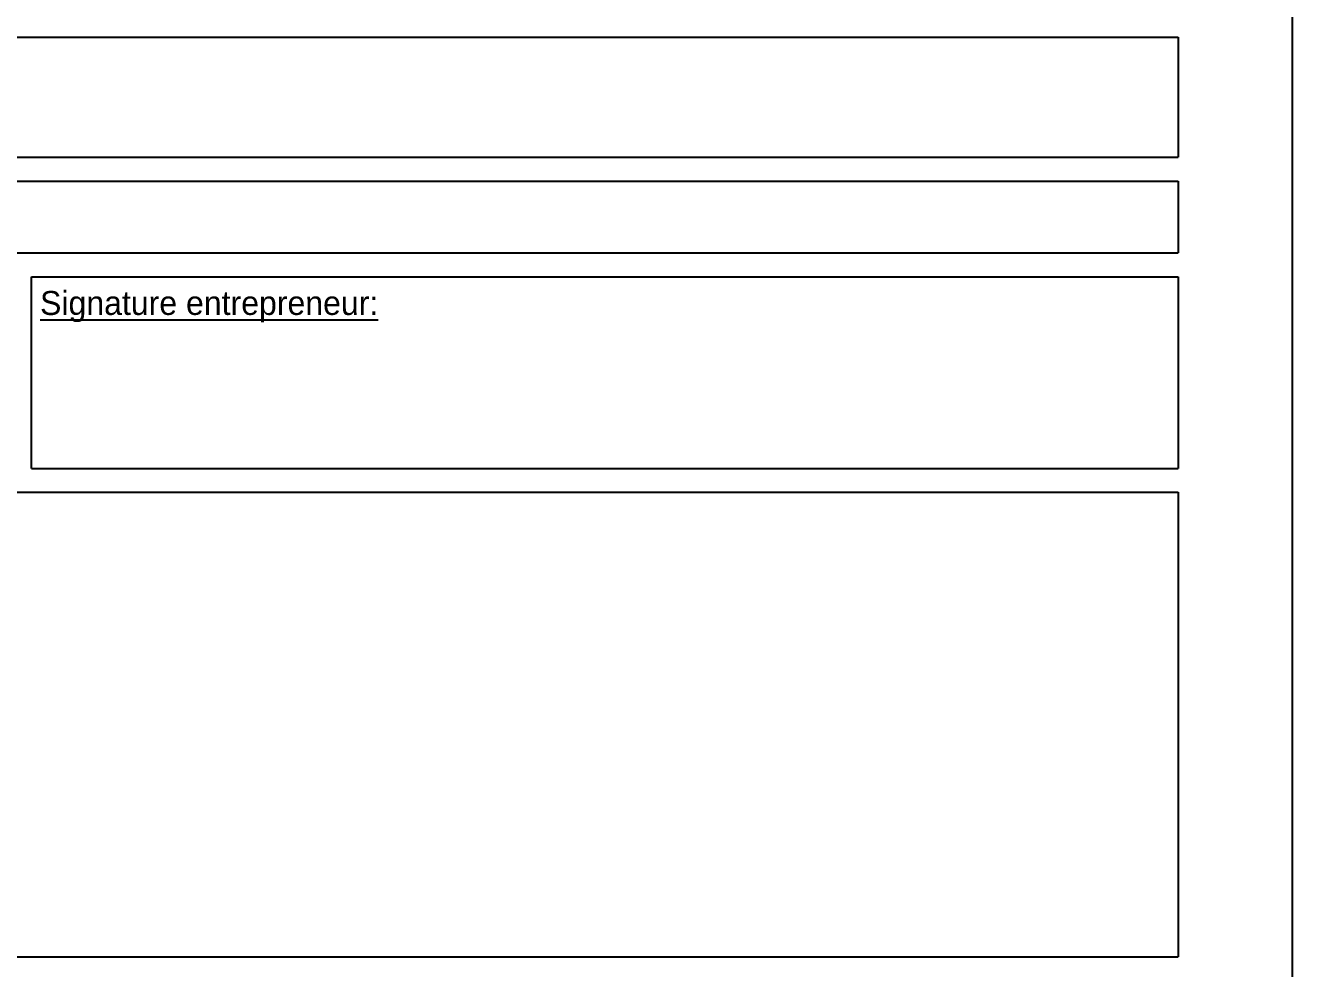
# Model space of a CAD drawing. Header units: millimetres. Extents: x -44462 to 306987, y -116160 to 12874.
# Drawn here: x -21242 to -20713, y -54061 to -53667 of the extents above; entities that cross this region are included whole.
import ezdxf
from ezdxf.enums import TextEntityAlignment as Align

# ---------------------------------------------------------------- set-up
doc = ezdxf.new("R2010")
doc.units = ezdxf.units.MM
doc.layers.add('COULEUR 8', color=8, linetype='Continuous')
doc.layers.add('PU_DETAILS', color=7, linetype='Continuous')
doc.styles.add('CENTURY GOTHIC', font='GOTHIC.TTF')

# ---------------------------------------------------------------- blocks, each defined once
blk = doc.blocks.new('cartouche RAF')
at = {"layer": 'PU_DETAILS', "color": 7, "linetype": 'Continuous'}
for p, q in [((-968, 1043.91), (0, 1043.91)), ((0, 1043.91), (0, 993.91)), ((-968, 993.91), (0, 993.91)), ((-968, 983.91), (0, 983.91)), ((0, 983.91), (0, 953.91)), ((-968, 953.91), (0, 953.91)), ((-479, 943.91), (0, 943.91)), ((-479, 863.91), (-479, 943.91)), ((0, 943.91), (0, 863.91)), ((-479, 863.91), (0, 863.91)), ((-968, 853.91), (0, 853.91)), ((0, 853.91), (0, 660)), ((-968, 660), (0, 660))]:
    blk.add_line(p, q, dxfattribs=at)
at = {"style": 'CENTURY GOTHIC'}
for tag, p in [('PROVINCE', (-726, 1373.91)), ('COMMUNEDE', (-242, 1373.91))]:
    blk.add_attdef(tag, text='', height=22, dxfattribs=at).set_placement(p, align=Align.MIDDLE_CENTER)
for tag, p in [('TRAVAUX', (-889.9, 1068.48)), ('ADRESSE_CHANTIER', (-850.76, 1025.99))]:
    blk.add_attdef(tag, p, '', height=10, dxfattribs=at)
at = {"layer": 'PU_DETAILS', "color": 7, "linetype": 'Continuous', "insert": (-475.36, 924.96), "char_height": 10, "attachment_point": 7, "style": 'CENTURY GOTHIC'}
blk.add_mtext('{\\LSignature entrepreneur:}', dxfattribs=at)
at = {"layer": 'PU_DETAILS', "color": 7, "linetype": 'Continuous', "style": 'CENTURY GOTHIC'}
for tag, p in [('NOMETPRENOM', (-708.24, 1271.41)), ('RUEETN°MAISON', (-708.24, 1251.31)), ('CP+COMMUNE', (-708.24, 1230.15)), ('TEL', (-708.24, 1190.98)), ('GSM', (-708.24, 1170.87))]:
    blk.add_attdef(tag, text='', height=14, dxfattribs=at).set_placement(p, align=Align.CENTER)
for tag, p, height in [('CADASTRE', (-850.76, 1005.56), 10), ('STADE_PROJET', (-850.76, 959.93), 20), ('OBJET_1', (-945.78, 340), 12), ('ECH_1', (-635.54, 340), 12), ('MODIF_1', (-459, 340), 12), ('DATE_1', (-90, 340), 12), ('OBJET_2', (-945.78, 320), 12), ('ECH_2', (-635.54, 320), 12), ('MODIF_2', (-459, 320), 12), ('DATE_2', (-90, 320), 12), ('OBJET_3', (-945.78, 300), 12), ('ECH_3', (-635.54, 300), 12), ('MODIF_3', (-459, 300), 12), ('DATE_3', (-90, 300), 12), ('OBJET_4', (-945.78, 280), 12), ('ECH_4', (-635.54, 280), 12), ('MODIF_4', (-459, 280), 12), ('DATE_4', (-90, 280), 12), ('OBJET_5', (-945.78, 260), 12), ('ECH_5', (-635.54, 260), 12), ('MODIF_5', (-459, 260), 12), ('DATE_5', (-90, 260), 12), ('OBJET_6', (-945.78, 240), 12), ('ECH_6', (-635.54, 240), 12), ('MODIF_6', (-459, 240), 12), ('DATE_6', (-90, 240), 12), ('OBJET_7', (-945.78, 220), 12), ('ECH_7', (-635.54, 220), 12), ('MODIF_7', (-459, 220), 12), ('DATE_7', (-90, 220), 12), ('OBJET_8', (-945.78, 200), 12), ('ECH_8', (-635.54, 200), 12), ('MODIF_8', (-459, 200), 12), ('DATE_8', (-90, 200), 12), ('OBJET_9', (-945.78, 180), 12), ('ECH_9', (-635.54, 180), 12), ('MODIF_9', (-459, 180), 12), ('DATE_9', (-90, 180), 12), ('NUM_DOSSIER', (-186.88, 133.78), 14), ('NUM_FEUILLE', (-74.94, 37.15), 40)]:
    blk.add_attdef(tag, p, '', height=height, dxfattribs=at)

msp = doc.modelspace()

# ---------------------------------------------------------------- linework, layer by layer
at = {"layer": 'COULEUR 8'}
msp.add_lwpolyline([(-20712.53, -53274.4), (-22812.53, -53274.4), (-22812.53, -54759.4), (-20712.53, -54759.4)], close=True, dxfattribs=at)

# ---------------------------------------------------------------- block references
msp.add_blockref('cartouche RAF', (-20760.28, -54716.35))

doc.saveas('drawing.dxf')
